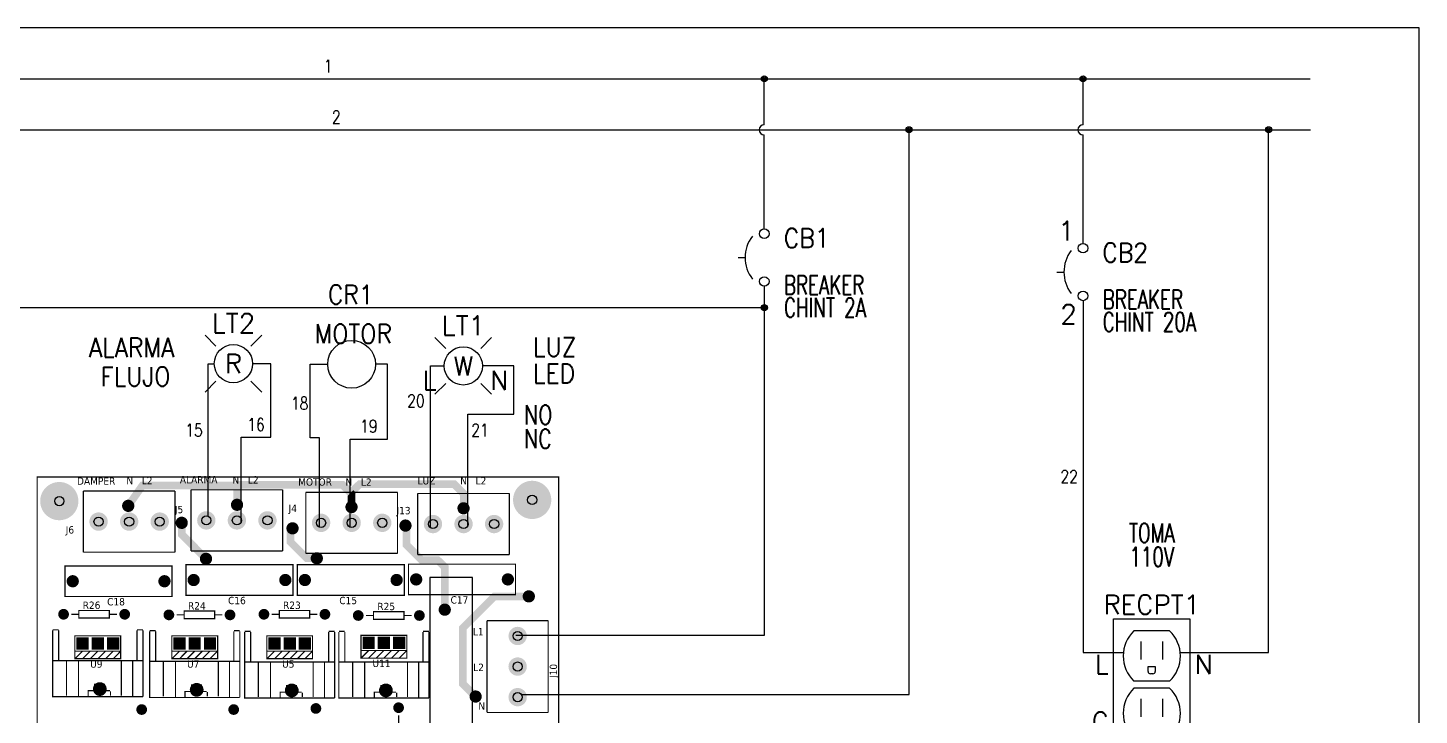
# Model space of a CAD drawing. Header units: millimetres. Extents: x 132.2 to 153, y 110.3 to 126.5.
# Drawn here: x 139.33 to 152.99, y 119.78 to 126.52 of the extents above; entities that cross this region are included whole.
import ezdxf
from ezdxf.enums import TextEntityAlignment as Align

# ---------------------------------------------------------------- set-up
doc = ezdxf.new("R2010")
doc.units = ezdxf.units.MM
doc.linetypes.add('DOT2', pattern=[0.635, 0, -0.635])
doc.linetypes.add('HIDDEN2', pattern=[0.1875, 0.125, -0.0625])
for name, color, linetype in [('12632256', 7, 'Continuous'), ('MISC', 7, 'Continuous'), ('SYMS', 7, 'Continuous'), ('TAGS', 250, 'Continuous'), ('WIRES', 7, 'Continuous')]:
    doc.layers.add(name, color=color, linetype=linetype)
for name, color, linetype, true_color in [('DESC', 7, 'Continuous', 0x000000), ('TERMS', 7, 'Continuous', 0x000000), ('WIRENO', 7, 'Continuous', 0x000000)]:
    doc.layers.add(name, color=color, linetype=linetype, true_color=true_color)
doc.styles.get("Standard").update_dxf_attribs({"font": 'tahoma.ttf'})
doc.styles.add('WD', font='romans.shx')

# ---------------------------------------------------------------- blocks, each defined once
blk = doc.blocks.new('HLT1W')
for p, q in [((-0.1149, 0.1149), (-0.1856, 0.1856)), ((0.1149, 0.1149), (0.1856, 0.1856)), ((-0.1149, -0.1149), (-0.1856, -0.1856)), ((0.1149, -0.1149), (0.1856, -0.1856))]:
    blk.add_line(p, q)
blk.add_circle((0, 0), 0.125)
at = {"style": 'WD', "width": 0.7}
for tag, p in [('INST', (0.0055, 0.5282)), ('LOC', (0.0055, 0.3586))]:
    blk.add_attdef(tag, text='', height=0.125, dxfattribs=at).set_placement(p, align=Align.CENTER)
at = {"style": 'WD'}
blk.add_attdef('TAG1', text='', height=0.125, dxfattribs=at).set_placement((0, 0.2024), align=Align.CENTER)
at = {"linetype": 'Continuous', "style": 'WD', "flags": 9}
blk.add_attdef('ASSYCODE', text='', height=0.01, dxfattribs=at).set_placement((-0.001, 0.0957), align=Align.CENTER)
at = {"style": 'WD', "flags": 9}
blk.add_attdef('FAMILY', text='', height=0.01, dxfattribs=at).set_placement((-0.0053, 0.1606), align=Align.CENTER)
at = {"linetype": 'Continuous', "style": 'WD', "flags": 1}
for tag, p in [('MFG', (0, 0.1208)), ('CAT', (0, 0.1403))]:
    blk.add_attdef(tag, text='', height=0.01, dxfattribs=at).set_placement(p, align=Align.MIDDLE)
at = {"style": 'WD'}
for tag, p, width in [('DESC1', (1.125, 0), 0.9), ('WDTAGALT', (1.125, -0.3125), 0.7)]:
    blk.add_attdef(tag, p, '', height=0.125, dxfattribs=dict(at, width=width))
blk.add_attdef('COLOR', text='', height=0.125, dxfattribs=at).set_placement((0, 0), align=Align.MIDDLE)
at = {"style": 'WD', "flags": 1}
for tag, p in [('X4TERM01', (-0.125, 0)), ('X1TERM02', (0.125, 0))]:
    blk.add_attdef(tag, p, '', height=0.0125, dxfattribs=at)
at = {"linetype": 'Continuous', "style": 'WD', "flags": 8}
blk.add_attdef('TERM01', text='', height=0.125, dxfattribs=at).set_placement((-0.175, -0.0314), align=Align.TOP_RIGHT)
blk.add_attdef('TERM02', text='', height=0.125, dxfattribs=at).set_placement((0.175, -0.0314), align=Align.TOP_LEFT)
at = {"style": 'WD', "width": 0.9}
blk.add_attdef('DESC2', text='', height=0.125, dxfattribs=at).set_placement((1.125, -0.0312), align=Align.TOP_LEFT)
blk = doc.blocks.new('HCN1RDUP')
for p, q in [((-0.25, 0.2188), (0.25, 0.2188)), ((-0.25, -0.6562), (-0.25, 0.2188)), ((0.25, 0.2188), (0.25, -0.6562)), ((0.117, 0.1404), (-0.117, 0.1404)), ((-0.0711, 0.071), (-0.0711, -0.0461)), ((0.0695, 0.071), (0.0695, -0.0461)), ((-0.0242, -0.093), (0.0226, -0.093)), ((-0.0242, -0.1249), (-0.0242, -0.093)), ((0.0076, -0.1399), (-0.0092, -0.1399)), ((0.0226, -0.093), (0.0226, -0.1249)), ((0.117, -0.1872), (-0.117, -0.1872)), ((0.117, -0.2346), (-0.117, -0.2346)), ((-0.0711, -0.304), (-0.0711, -0.4211)), ((0.0695, -0.304), (0.0695, -0.4211)), ((-0.0242, -0.468), (0.0226, -0.468)), ((-0.0242, -0.4999), (-0.0242, -0.468)), ((0.0076, -0.5149), (-0.0092, -0.5149)), ((0.0226, -0.468), (0.0226, -0.4999)), ((0.117, -0.5622), (-0.117, -0.5622)), ((0.25, -0.6562), (-0.25, -0.6562))]:
    blk.add_line(p, q)
for centre, radius, start, end in [((0.039, -0.0234), 0.2262, 133.60282, 226.39718), ((-0.039, -0.0234), 0.2262, 313.60282, 46.39718), ((-0.0092, -0.1249), 0.015, 180, 270), ((0.0076, -0.1249), 0.015, 270, 0), ((0.039, -0.3984), 0.2262, 133.60282, 226.39718), ((-0.039, -0.3984), 0.2262, 313.60282, 46.39718), ((-0.0092, -0.4999), 0.015, 180, 270), ((0.0076, -0.4999), 0.015, 270, 0)]:
    blk.add_arc(centre, radius, start, end)
at = {"style": 'WD'}
for tag, width, p in [('INST', 0.7, (0, 1.0446)), ('LOC', 0.7, (0, 0.875)), ('DESC1', 0.7, (0, 0.7187)), ('DESC2', 0.7, (0, 0.5625)), ('RATING1', 0.9, (0, 0.4062))]:
    blk.add_attdef(tag, text='', height=0.125, dxfattribs=dict(at, width=width)).set_placement(p, align=Align.CENTER)
blk.add_attdef('TAG1', text='', height=0.125, dxfattribs=at).set_placement((0, 0.25), align=Align.CENTER)
for tag, p, height, flags in [('FAMILY', (0.2047, 0.1523), 0.01, 9), ('X4TERM01', (-0.1875, 0), 0.0125, 1), ('X1TERM02', (0.1875, 0), 0.0125, 1), ('X8TERM03', (0.0003, -0.1404), 0.0125, 1), ('X4TERM04', (-0.1875, -0.375), 0.0125, 1), ('X1TERM05', (0.1875, -0.375), 0.0125, 1), ('X8TERM06', (0.0003, -0.5154), 0.0125, 1)]:
    blk.add_attdef(tag, p, '', height=height, dxfattribs=dict(at, flags=flags))
at = {"linetype": 'Continuous', "style": 'WD', "flags": 9}
for tag, p in [('MFG', (0.2278, 0.0887)), ('CAT', (0.2297, 0.1082)), ('ASSYCODE', (0.23, 0.0714))]:
    blk.add_attdef(tag, text='', height=0.01, dxfattribs=at).set_placement(p, align=Align.CENTER)
at = {"linetype": 'Continuous', "style": 'WD', "flags": 8}
for tag, p in [('TERM01', (-0.2812, -0.0158)), ('TERM04', (-0.2812, -0.3907))]:
    blk.add_attdef(tag, text='', height=0.125, dxfattribs=at).set_placement(p, align=Align.TOP_RIGHT)
for tag, p in [('TERM02', (0.2812, -0.0158)), ('TERM05', (0.2812, -0.3907)), ('TERM06', (0.0802, -0.5866))]:
    blk.add_attdef(tag, text='', height=0.125, dxfattribs=at).set_placement(p, align=Align.TOP_LEFT)
blk = doc.blocks.new('VCB1')
at = {"linetype": 'HIDDEN2'}
blk.add_line((-0.1712, 0), (-0.125, 0), dxfattribs=at)
for centre in [(0, 0.1562), (0, -0.1562)]:
    blk.add_circle(centre, 0.0312)
blk.add_arc((0.1094, 0), 0.2344, 143.1301, 216.8699)
at = {"style": 'WD'}
for tag, p, width in [('INST', (0.2188, 0.3883), 0.7), ('LOC', (0.2188, 0.2188), 0.7), ('TAG1', (0.1269, 0.0644), 0.9), ('XREF', (0.1287, -0.09), 0.7), ('DESC1', (0.1287, -0.242), 0.7), ('DESC2', (0.1287, -0.3893), 0.7)]:
    blk.add_attdef(tag, p, '', height=0.125, dxfattribs=dict(at, width=width))
at = {"linetype": 'Continuous', "style": 'WD'}
for tag, height, flags, p in [('TERM01', 0.125, 8, (-0.055, 0.2066)), ('MFG', 0.01, 9, (-0.1421, -0.0881)), ('CAT', 0.01, 9, (-0.1421, -0.0731))]:
    blk.add_attdef(tag, text='', height=height, dxfattribs=dict(at, flags=flags)).set_placement(p, align=Align.RIGHT)
at = {"style": 'WD', "width": 0.7}
blk.add_attdef('RATING1', text='', height=0.125, dxfattribs=at).set_placement((-0.1875, 0.0625), align=Align.RIGHT)
at = {"color": 7, "style": 'WD', "flags": 1}
for tag, p in [('X2TERM01', (0, 0.1875)), ('X8TERM02', (0, -0.1875))]:
    blk.add_attdef(tag, p, '', height=0.0125, dxfattribs=at)
at = {"color": 7, "style": 'WD'}
for tag, p in [('X4LINK', (-0.25, 0)), ('X1LINK', (0, 0))]:
    blk.add_attdef(tag, p, '', height=0.01, dxfattribs=at)
at = {"style": 'WD', "flags": 9}
for tag, p in [('FAMILY', (-0.1421, -0.0365)), ('CONTACT', (-0.1288, -0.1291))]:
    blk.add_attdef(tag, text='', height=0.01, dxfattribs=at).set_placement(p, align=Align.RIGHT)
at = {"linetype": 'Continuous', "style": 'WD', "flags": 9}
blk.add_attdef('ASSYCODE', text='', height=0.01, dxfattribs=at).set_placement((-0.1533, -0.1061), align=Align.CENTER)
at = {"linetype": 'Continuous', "style": 'WD', "flags": 8}
blk.add_attdef('TERM02', text='', height=0.125, dxfattribs=at).set_placement((-0.0407, -0.2134), align=Align.TOP_RIGHT)
blk = doc.blocks.new('HLT1R')
for p, q in [((-0.1149, 0.1149), (-0.1856, 0.1856)), ((0.1149, 0.1149), (0.1856, 0.1856)), ((-0.1149, -0.1149), (-0.1856, -0.1856)), ((0.1149, -0.1149), (0.1856, -0.1856))]:
    blk.add_line(p, q)
blk.add_circle((0, 0), 0.125)
at = {"style": 'WD', "width": 0.7}
for tag, p in [('INST', (0.0055, 0.5282)), ('LOC', (0.0055, 0.3586))]:
    blk.add_attdef(tag, text='', height=0.125, dxfattribs=at).set_placement(p, align=Align.CENTER)
at = {"style": 'WD'}
blk.add_attdef('TAG1', text='', height=0.125, dxfattribs=at).set_placement((0, 0.2024), align=Align.CENTER)
at = {"linetype": 'Continuous', "style": 'WD', "flags": 9}
blk.add_attdef('ASSYCODE', text='', height=0.01, dxfattribs=at).set_placement((-0.0032, 0.0979), align=Align.CENTER)
at = {"style": 'WD', "flags": 9}
blk.add_attdef('FAMILY', text='', height=0.01, dxfattribs=at).set_placement((-0.0053, 0.1606), align=Align.CENTER)
at = {"linetype": 'Continuous', "style": 'WD', "flags": 1}
for tag, p in [('MFG', (0, 0.1208)), ('CAT', (0, 0.1403))]:
    blk.add_attdef(tag, text='', height=0.01, dxfattribs=at).set_placement(p, align=Align.MIDDLE)
at = {"style": 'WD'}
for tag, p, width in [('DESC1', (1.125, 0), 0.9), ('WDTAGALT', (1.125, -0.3125), 0.7)]:
    blk.add_attdef(tag, p, '', height=0.125, dxfattribs=dict(at, width=width))
blk.add_attdef('COLOR', text='', height=0.125, dxfattribs=at).set_placement((0, 0), align=Align.MIDDLE)
at = {"style": 'WD', "flags": 1}
for tag, p in [('X4TERM01', (-0.125, 0)), ('X1TERM02', (0.125, 0))]:
    blk.add_attdef(tag, p, '', height=0.0125, dxfattribs=at)
at = {"linetype": 'Continuous', "style": 'WD', "flags": 8}
blk.add_attdef('TERM01', text='', height=0.125, dxfattribs=at).set_placement((-0.175, -0.0314), align=Align.TOP_RIGHT)
blk.add_attdef('TERM02', text='', height=0.125, dxfattribs=at).set_placement((0.175, -0.0314), align=Align.TOP_LEFT)
at = {"style": 'WD', "width": 0.9}
blk.add_attdef('DESC2', text='', height=0.125, dxfattribs=at).set_placement((1.125, -0.0312), align=Align.TOP_LEFT)
blk = doc.blocks.new('WD_WNH')
at = {"linetype": 'Continuous', "style": 'WD', "width": 0.8}
blk.add_attdef('WIRENO', text='', height=0.125, dxfattribs=at).set_placement((0, 0.062), align=Align.CENTER)
at = {"style": 'WD', "flags": 1}
for tag, p in [('W01USER', (0, 0.078)), ('W02USER', (0, 0.07)), ('W03USER', (0, 0.062)), ('W04USER', (0, 0.055)), ('W05USER', (0, 0.047)), ('W06USER', (0, 0.039)), ('W07USER', (0, 0.031)), ('W08USER', (0, 0.023)), ('W09USER', (0, 0.016)), ('W10USER', (0, 0.008))]:
    blk.add_attdef(tag, text='', height=0.005, dxfattribs=at).set_placement(p, align=Align.CENTER)
blk = doc.blocks.new('EPAD')
at = {"const_width": 0.5}
blk.add_lwpolyline([(-0.25, 0, 1), (0.25, 0, 1)], format="xyb", close=True, dxfattribs=at)
blk = doc.blocks.new('RPAD')
blk.add_trace([(-0.5, -0.5), (-0.5, 0.5), (0.5, -0.5), (0.5, 0.5)])
blk = doc.blocks.new('Tarjeta')
for points, const_width in [([(147.3703, 115.028), (150.7823, 115.028), (150.7823, 119.996), (147.3703, 119.996), (147.3703, 115.028)], 0.008), ([(149.4213, 119.891), (149.3683, 119.944), (148.6893, 119.944), (148.6793, 119.935), (148.6793, 119.929), (148.6683, 119.94), (148.0593, 119.94), (147.9663, 119.807)], 0.05), ([(147.6723, 119.904), (147.6723, 119.504)], 0.008), ([(148.2723, 119.904), (147.6723, 119.904)], 0.008), ([(148.2723, 119.904), (148.2723, 119.504)], 0.008), ([(148.3773, 119.912), (148.3773, 119.512)], 0.008), ([(148.9773, 119.912), (148.3773, 119.912)], 0.008), ([(148.6783, 119.814), (148.6793, 119.929)], 0.05), ([(148.9773, 119.912), (148.9773, 119.512)], 0.008), ([(149.1283, 119.896), (149.1283, 119.496)], 0.008), ([(149.7283, 119.896), (149.1283, 119.896)], 0.008), ([(149.4213, 119.891), (149.4803, 119.949), (150.0983, 119.949), (150.1613, 119.886), (150.1613, 119.805), (150.1603, 119.791)], 0.05), ([(149.4273, 119.799), (149.4273, 119.885), (149.4213, 119.891)], 0.05), ([(149.7283, 119.896), (149.7283, 119.496)], 0.008), ([(149.8603, 119.888), (149.8603, 119.488)], 0.008), ([(150.4603, 119.888), (149.8603, 119.888)], 0.008), ([(150.4603, 119.888), (150.4603, 119.488)], 0.008), ([(148.4753, 119.461), (148.3163, 119.62), (148.3163, 119.696)], 0.05), ([(149.2003, 119.464), (149.1343, 119.464), (149.0283, 119.571), (149.0283, 119.648), (149.0413, 119.66)], 0.05), ([(150.0373, 119.128), (150.0373, 119.407), (149.9913, 119.452), (149.8863, 119.452), (149.7863, 119.553), (149.7863, 119.672), (149.7803, 119.678)], 0.05), ([(147.6723, 119.504), (148.2723, 119.504)], 0.008), ([(148.3773, 119.512), (148.9773, 119.512)], 0.008), ([(149.1283, 119.496), (149.7283, 119.496)], 0.008), ([(149.8603, 119.488), (150.4603, 119.488)], 0.008), ([(147.5533, 119.214), (148.2533, 119.214), (148.2533, 119.414), (147.5533, 119.414), (147.5533, 119.214)], 0.008), ([(148.3443, 119.222), (149.0443, 119.222), (149.0443, 119.422), (148.3443, 119.422), (148.3443, 119.222)], 0.008), ([(149.0733, 119.222), (149.7723, 119.222), (149.7723, 119.422), (149.0733, 119.422), (149.0733, 119.222)], 0.008), ([(149.8003, 119.226), (150.5003, 119.226), (150.5003, 119.426), (149.8003, 119.426), (149.8003, 119.226)], 0.008), ([(150.5873, 119.215), (150.3623, 119.215), (150.1563, 119.009), (150.1563, 118.642), (150.2393, 118.56)], 0.05), ([(147.5933, 119.098), (147.6433, 119.098)], 0.008), ([(147.6433, 119.073), (147.8433, 119.073), (147.8433, 119.123), (147.6433, 119.123), (147.6433, 119.073)], 0.008), ([(147.8433, 119.098), (147.8933, 119.098)], 0.008), ([(148.2823, 119.094), (148.3323, 119.094)], 0.008), ([(148.3323, 119.069), (148.5323, 119.069), (148.5323, 119.119), (148.3323, 119.119), (148.3323, 119.069)], 0.008), ([(148.5323, 119.094), (148.5823, 119.094)], 0.008), ([(148.9043, 119.098), (148.9543, 119.098)], 0.008), ([(148.9543, 119.073), (149.1533, 119.073), (149.1533, 119.123), (148.9543, 119.123), (148.9543, 119.073)], 0.008), ([(149.1533, 119.098), (149.2033, 119.098)], 0.008), ([(149.5213, 119.09), (149.5713, 119.09)], 0.008), ([(149.5713, 119.065), (149.7713, 119.065), (149.7713, 119.115), (149.5713, 119.115), (149.5713, 119.065)], 0.008), ([(149.7713, 119.09), (149.8213, 119.09)], 0.008), ([(147.5113, 118.996), (147.4723, 118.996)], 0.008), ([(148.0623, 118.559), (147.4723, 118.559), (147.4723, 118.992)], 0.008), ([(147.5113, 118.992), (147.5113, 118.795)], 0.008), ([(148.0623, 118.996), (148.0233, 118.996)], 0.008), ([(148.0233, 118.992), (148.0233, 118.795)], 0.008), ([(148.0623, 118.559), (148.0623, 118.992)], 0.008), ([(148.1453, 118.991), (148.1063, 118.991)], 0.008), ([(148.6963, 118.554), (148.1063, 118.554), (148.1063, 118.987)], 0.008), ([(148.1453, 118.987), (148.1453, 118.79)], 0.008), ([(148.6963, 118.991), (148.6573, 118.991)], 0.008), ([(148.6573, 118.987), (148.6573, 118.79)], 0.008), ([(148.6963, 118.554), (148.6963, 118.987)], 0.008), ([(148.7673, 118.987), (148.7283, 118.987)], 0.008), ([(149.3173, 118.55), (148.7283, 118.55), (148.7283, 118.983)], 0.008), ([(148.7673, 118.983), (148.7673, 118.786)], 0.008), ([(149.3173, 118.987), (149.2783, 118.987)], 0.008), ([(149.2783, 118.983), (149.2783, 118.786)], 0.008), ([(149.3173, 118.55), (149.3173, 118.983)], 0.008), ([(149.3833, 118.987), (149.3443, 118.987)], 0.008), ([(149.9343, 118.55), (149.3443, 118.55), (149.3443, 118.983)], 0.008), ([(149.3833, 118.983), (149.3833, 118.786)], 0.008), ([(149.9343, 118.987), (149.8953, 118.987)], 0.008), ([(149.8953, 118.983), (149.8953, 118.786)], 0.008), ([(149.9343, 118.55), (149.9343, 118.983)], 0.008), ([(150.7143, 119.056), (150.3143, 119.056)], 0.008), ([(150.3143, 119.056), (150.3143, 118.456)], 0.008), ([(150.7143, 118.456), (150.7143, 119.056)], 0.008), ([(147.6173, 118.857), (147.9173, 118.857), (147.9173, 118.957), (147.6173, 118.957), (147.6173, 118.857)], 0.008), ([(148.2513, 118.857), (148.5513, 118.857), (148.5513, 118.957), (148.2513, 118.957), (148.2513, 118.857)], 0.008), ([(148.8733, 118.857), (149.1723, 118.857), (149.1723, 118.957), (148.8733, 118.957), (148.8733, 118.857)], 0.008), ([(149.4893, 118.861), (149.7893, 118.861), (149.7893, 118.961), (149.4893, 118.961), (149.4893, 118.861)], 0.008), ([(147.9173, 118.857), (147.9173, 118.807), (147.6173, 118.807), (147.6173, 118.857)], 0.008), ([(147.6673, 118.857), (147.6173, 118.807)], 0.008), ([(147.7173, 118.857), (147.6673, 118.807)], 0.008), ([(147.7673, 118.857), (147.7173, 118.807)], 0.008), ([(147.8173, 118.857), (147.7673, 118.807)], 0.008), ([(147.8673, 118.857), (147.8173, 118.807)], 0.008), ([(147.9173, 118.857), (147.8673, 118.807)], 0.008), ([(148.5513, 118.857), (148.5513, 118.807), (148.2513, 118.807), (148.2513, 118.857)], 0.008), ([(148.3013, 118.857), (148.2513, 118.807)], 0.008), ([(148.3513, 118.857), (148.3013, 118.807)], 0.008), ([(148.4013, 118.857), (148.3513, 118.807)], 0.008), ([(148.4513, 118.857), (148.4013, 118.807)], 0.008), ([(148.5013, 118.857), (148.4513, 118.807)], 0.008), ([(148.5513, 118.857), (148.5013, 118.807)], 0.008), ([(149.1723, 118.857), (149.1723, 118.807), (148.8733, 118.807), (148.8733, 118.857)], 0.008), ([(148.9233, 118.857), (148.8733, 118.807)], 0.008), ([(148.9733, 118.857), (148.9233, 118.807)], 0.008), ([(149.0233, 118.857), (148.9733, 118.807)], 0.008), ([(149.0733, 118.857), (149.0233, 118.807)], 0.008), ([(149.1223, 118.857), (149.0733, 118.807)], 0.008), ([(149.1723, 118.857), (149.1223, 118.807)], 0.008), ([(149.7893, 118.861), (149.7893, 118.811), (149.4893, 118.811), (149.4893, 118.861)], 0.008), ([(149.5393, 118.861), (149.4893, 118.811)], 0.008), ([(149.5893, 118.861), (149.5393, 118.811)], 0.008), ([(149.6393, 118.861), (149.5893, 118.811)], 0.008), ([(149.6893, 118.861), (149.6393, 118.811)], 0.008), ([(149.7393, 118.861), (149.6893, 118.811)], 0.008), ([(149.7893, 118.861), (149.7393, 118.811)], 0.008), ([(148.0623, 118.795), (147.4763, 118.795)], 0.008), ([(147.5623, 118.566), (147.5623, 118.795)], 0.008), ([(147.6413, 118.563), (147.6413, 118.795)], 0.008), ([(147.9213, 118.566), (147.9213, 118.795)], 0.008), ([(147.9953, 118.563), (147.9953, 118.791)], 0.008), ([(148.6963, 118.79), (148.1103, 118.79)], 0.008), ([(148.1963, 118.561), (148.1963, 118.79)], 0.008), ([(148.2753, 118.558), (148.2753, 118.79)], 0.008), ([(148.5553, 118.561), (148.5553, 118.79)], 0.008), ([(148.6293, 118.558), (148.6293, 118.786)], 0.008), ([(149.3173, 118.786), (148.7323, 118.786)], 0.008), ([(148.8183, 118.557), (148.8183, 118.786)], 0.008), ([(148.8973, 118.554), (148.8973, 118.786)], 0.008), ([(149.1763, 118.557), (149.1763, 118.786)], 0.008), ([(149.2503, 118.554), (149.2503, 118.782)], 0.008), ([(149.9343, 118.786), (149.3483, 118.786)], 0.008), ([(149.4343, 118.557), (149.4343, 118.786)], 0.008), ([(149.5133, 118.554), (149.5133, 118.786)], 0.008), ([(149.7933, 118.557), (149.7933, 118.786)], 0.008), ([(149.8673, 118.554), (149.8673, 118.782)], 0.008), ([(147.8463, 118.598), (147.8103, 118.598), (147.8103, 118.641), (147.7473, 118.641), (147.7473, 118.602), (147.7473, 118.598), (147.7043, 118.598)], 0.008), ([(148.4803, 118.593), (148.4443, 118.593), (148.4443, 118.636), (148.3813, 118.636), (148.3813, 118.597), (148.3813, 118.593), (148.3383, 118.593)], 0.008), ([(149.1013, 118.589), (149.0663, 118.589), (149.0663, 118.632), (149.0033, 118.632), (149.0033, 118.593), (149.0033, 118.589), (148.9603, 118.589)], 0.008), ([(149.7183, 118.589), (149.6823, 118.589), (149.6823, 118.632), (149.6193, 118.632), (149.6193, 118.593), (149.6193, 118.589), (149.5763, 118.589)], 0.008), ([(147.7043, 118.602), (147.7043, 118.563)], 0.008), ([(147.8503, 118.566), (147.8503, 118.594)], 0.008), ([(148.3383, 118.597), (148.3383, 118.558)], 0.008), ([(148.4843, 118.561), (148.4843, 118.589)], 0.008), ([(148.9603, 118.593), (148.9603, 118.554)], 0.008), ([(149.1053, 118.557), (149.1053, 118.585)], 0.008), ([(149.5763, 118.593), (149.5763, 118.554)], 0.008), ([(149.7223, 118.557), (149.7223, 118.585)], 0.008), ([(149.7353, 118.437), (149.7353, 118.387)], 0.008), ([(150.7143, 118.456), (150.3143, 118.456)], 0.008)]:
    blk.add_lwpolyline(points, dxfattribs=dict(const_width=const_width))
blk.add_lwpolyline([(150.2183, 117.798), (150.2183, 119.339), (149.9393, 119.339), (149.9393, 117.798), (150.2183, 117.798)])
for centre, radius in [((147.5153, 119.838), 0.03), ((147.9663, 119.807), 0.025), ((148.6783, 119.814), 0.025), ((149.4273, 119.799), 0.025), ((150.1603, 119.791), 0.025), ((150.6093, 119.846), 0.03), ((147.7723, 119.704), 0.03), ((147.9723, 119.704), 0.03), ((148.1723, 119.704), 0.03), ((148.3163, 119.696), 0.025), ((148.4773, 119.712), 0.03), ((148.6773, 119.712), 0.03), ((148.8773, 119.712), 0.03), ((149.2283, 119.696), 0.03), ((149.4283, 119.696), 0.03), ((149.6283, 119.696), 0.03), ((149.9603, 119.688), 0.03), ((150.1603, 119.688), 0.03), ((150.3603, 119.688), 0.03), ((149.0413, 119.66), 0.025), ((149.7803, 119.678), 0.025), ((148.4753, 119.461), 0.025), ((149.2003, 119.464), 0.025), ((148.3943, 119.322), 0.025), ((148.9943, 119.322), 0.025), ((149.1223, 119.322), 0.025), ((149.7223, 119.322), 0.025), ((149.8503, 119.326), 0.025), ((150.4503, 119.326), 0.025), ((147.6033, 119.314), 0.025), ((148.2033, 119.314), 0.025), ((150.5873, 119.215), 0.025), ((147.5433, 119.098), 0.025), ((147.9433, 119.098), 0.025), ((148.2323, 119.094), 0.025), ((148.6323, 119.094), 0.025), ((148.8543, 119.098), 0.025), ((149.2533, 119.098), 0.025), ((149.4713, 119.09), 0.025), ((149.8713, 119.09), 0.025), ((150.0373, 119.128), 0.025), ((150.5143, 118.956), 0.03), ((147.6673, 118.907), 0.025), ((147.7673, 118.907), 0.025), ((147.8673, 118.907), 0.025), ((148.3013, 118.907), 0.025), ((148.4013, 118.907), 0.025), ((148.5013, 118.907), 0.025), ((148.9233, 118.907), 0.025), ((149.0233, 118.907), 0.025), ((149.1223, 118.907), 0.025), ((149.5393, 118.911), 0.025), ((149.6393, 118.911), 0.025), ((149.7393, 118.911), 0.025), ((150.5143, 118.756), 0.03), ((147.7803, 118.609), 0.025), ((148.4143, 118.604), 0.025), ((149.0363, 118.6), 0.025), ((149.6523, 118.6), 0.025), ((150.2393, 118.56), 0.025), ((150.5143, 118.556), 0.03), ((148.0543, 118.475), 0.025), ((148.6563, 118.475), 0.025), ((149.1943, 118.482), 0.025), ((149.7353, 118.487), 0.025)]:
    blk.add_circle(centre, radius)
for p, xscale, yscale in [((147.5153, 119.838), 0.25, 0.25), ((150.6093, 119.846), 0.25, 0.25), ((147.9663, 119.807), 0.08, 0.08), ((148.6783, 119.814), 0.08, 0.08), ((149.4273, 119.799), 0.08, 0.08), ((150.1603, 119.791), 0.08, 0.08), ((147.7723, 119.704), 0.12, 0.12), ((147.9723, 119.704), 0.12, 0.12), ((148.1723, 119.704), 0.12, 0.12), ((148.3163, 119.696), 0.08, 0.08), ((148.4773, 119.712), 0.12, 0.12), ((148.6773, 119.712), 0.12, 0.12), ((148.8773, 119.712), 0.12, 0.12), ((149.2283, 119.696), 0.12, 0.12), ((149.4283, 119.696), 0.12, 0.12), ((149.6283, 119.696), 0.12, 0.12), ((149.7803, 119.678), 0.08, 0.08), ((149.9603, 119.688), 0.12, 0.12), ((150.1603, 119.688), 0.12, 0.12), ((150.3603, 119.688), 0.12, 0.12), ((149.0413, 119.66), 0.08, 0.08), ((148.4753, 119.461), 0.08, 0.08), ((149.2003, 119.464), 0.08, 0.08), ((147.6033, 119.314), 0.08, 0.08), ((148.2033, 119.314), 0.08, 0.08), ((148.3943, 119.322), 0.08, 0.08), ((148.9943, 119.322), 0.08, 0.08), ((149.1223, 119.322), 0.08, 0.08), ((149.7223, 119.322), 0.08, 0.08), ((149.8503, 119.326), 0.08, 0.08), ((150.4503, 119.326), 0.08, 0.08), ((150.5873, 119.215), 0.08, 0.08), ((150.0373, 119.128), 0.08, 0.08), ((147.5433, 119.098), 0.07, 0.07), ((147.9433, 119.098), 0.07, 0.07), ((148.2323, 119.094), 0.07, 0.07), ((148.6323, 119.094), 0.07, 0.07), ((148.8543, 119.098), 0.07, 0.07), ((149.2533, 119.098), 0.07, 0.07), ((149.4713, 119.09), 0.07, 0.07), ((149.8713, 119.09), 0.07, 0.07), ((150.5143, 118.956), 0.12, 0.12), ((150.5143, 118.756), 0.12, 0.12), ((147.7803, 118.609), 0.09, 0.09), ((148.4143, 118.604), 0.09, 0.09), ((149.0363, 118.6), 0.09, 0.09), ((149.6523, 118.6), 0.09, 0.09), ((150.2393, 118.56), 0.08, 0.08), ((150.5143, 118.556), 0.12, 0.12), ((148.0543, 118.475), 0.07, 0.07), ((148.6563, 118.475), 0.07, 0.07), ((149.1943, 118.482), 0.07, 0.07), ((149.7353, 118.487), 0.07, 0.07)]:
    blk.add_blockref('EPAD', p, dxfattribs=dict(xscale=xscale, yscale=yscale))
at = {"xscale": 0.08, "yscale": 0.08, "rotation": 180}
for p in [(147.6673, 118.907), (147.7673, 118.907), (147.8673, 118.907), (148.3013, 118.907), (148.4013, 118.907), (148.5013, 118.907), (148.9233, 118.907), (149.0233, 118.907), (149.1223, 118.907), (149.5393, 118.911), (149.6393, 118.911), (149.7393, 118.911)]:
    blk.add_blockref('RPAD', p, dxfattribs=at)
at = {"layer": '12632256', "width": 1.041667}
for s, p in [('DAMPER', (147.6313, 119.945)), ('N   L2', (147.9543, 119.948)), ('ALARMA', (148.3043, 119.954)), ('N   L2', (148.6483, 119.953)), ('MOTOR', (149.0783, 119.939)), ('N   L2', (149.3883, 119.938)), ('LUZ', (149.8593, 119.947)), ('N   L2', (150.1383, 119.947)), ('J5', (148.2713, 119.759)), ('J4', (149.0153, 119.766)), ('J13', (149.7213, 119.752)), ('J6', (147.5573, 119.626)), ('R26', (147.6683, 119.133)), ('C18', (147.8283, 119.156)), ('R24', (148.3573, 119.129)), ('C16', (148.6193, 119.164)), ('R23', (148.9793, 119.133)), ('C15', (149.3473, 119.164)), ('R25', (149.5963, 119.125)), ('C17', (150.0753, 119.168)), ('L1', (150.2213, 118.96)), ('U11', (149.5643, 118.753)), ('U9', (147.7173, 118.749)), ('U7', (148.3513, 118.749)), ('U5', (148.9733, 118.749)), ('L2', (150.2233, 118.727)), ('N', (150.2573, 118.474))]:
    blk.add_text(s, height=0.048, dxfattribs=at).set_placement(p)
blk.add_text('J10', height=0.048, rotation=90, dxfattribs=at).set_placement((150.7723, 118.681))
blk = doc.blocks.new('WDDOT')
for radius in [0.03, 0.0187, 0.00929]:
    blk.add_circle((0, 0), radius)
blk = doc.blocks.new('WD_WNV')
at = {"linetype": 'Continuous', "style": 'WD', "width": 0.8}
blk.add_attdef('WIRENO', text='', height=0.125, dxfattribs=at).set_placement((-0.05, 0), align=Align.MIDDLE_RIGHT)
at = {"style": 'WD', "flags": 1}
for tag, p in [('W01USER', (-0.062, 0.094)), ('W02USER', (-0.062, 0.086)), ('W03USER', (-0.062, 0.078)), ('W04USER', (-0.062, 0.07)), ('W05USER', (-0.062, 0.062)), ('W06USER', (-0.062, 0.055)), ('W07USER', (-0.062, 0.047)), ('W08USER', (-0.062, 0.039)), ('W09USER', (-0.062, 0.031)), ('W10USER', (-0.062, 0.023))]:
    blk.add_attdef(tag, text='', height=0.005, dxfattribs=at).set_placement(p, align=Align.CENTER)
blk = doc.blocks.new('HCR1')
blk.add_circle((0, 0), 0.1562)
at = {"style": 'WD'}
for tag, width, p in [('INST', 0.7, (0.0055, 0.5282)), ('LOC', 0.7, (0.0055, 0.3586)), ('TAG1', 0.9, (0, 0.2024))]:
    blk.add_attdef(tag, text='', height=0.125, dxfattribs=dict(at, width=width)).set_placement(p, align=Align.CENTER)
for tag, p, width in [('DESC1', (1.126, 0.0757), 0.9), ('DESC2', (1.126, -0.0806), 0.9), ('DESC3', (1.126, -0.2368), 0.9), ('XREFNO', (1.3591, -0.3931), 0.8), ('XREFNC', (1.3591, -0.5493), 0.8)]:
    blk.add_attdef(tag, p, '', height=0.125, dxfattribs=dict(at, width=width))
at = {"linetype": 'Continuous', "style": 'WD', "flags": 9}
blk.add_attdef('ASSYCODE', text='', height=0.01, dxfattribs=at).set_placement((0, 0.125), align=Align.CENTER)
at = {"style": 'WD', "flags": 9}
blk.add_attdef('FAMILY', text='', height=0.01, dxfattribs=at).set_placement((-0.0053, 0.1698), align=Align.CENTER)
at = {"linetype": 'Continuous', "style": 'WD', "flags": 1}
for tag, p in [('MFG', (0, 0.1404)), ('CAT', (0, 0.1593))]:
    blk.add_attdef(tag, text='', height=0.01, dxfattribs=at).set_placement(p, align=Align.MIDDLE)
at = {"style": 'WD', "flags": 1}
for tag, p in [('X4TERM01', (-0.1562, 0)), ('X1TERM02', (0.1562, 0))]:
    blk.add_attdef(tag, p, '', height=0.0125, dxfattribs=at)
at = {"linetype": 'Continuous', "style": 'WD'}
blk.add_attdef('TERM01', text='', height=0.125, dxfattribs=at).set_placement((-0.2, -0.0662), align=Align.TOP_RIGHT)
blk.add_attdef('TERM02', text='', height=0.125, dxfattribs=at).set_placement((0.2, -0.0662), align=Align.TOP_LEFT)
at = {"style": 'WD', "width": 0.8, "flags": 8}
for tag, p in [('NO', (1.126, -0.3931)), ('NC', (1.126, -0.5493))]:
    blk.add_attdef(tag, p, '', height=0.125, dxfattribs=at)

msp = doc.modelspace()

# ---------------------------------------------------------------- linework, layer by layer
at = {"color": 7, "linetype": 'Continuous'}
for p, q in [((152.987, 126.521), (132.237, 126.521)), ((152.987, 110.336), (152.987, 126.521))]:
    msp.add_line(p, q, dxfattribs=at)
at = {"layer": 'WIRES'}
for p, q in [((132.64, 126.021), (151.919, 126.021)), ((132.797, 125.521), (151.922, 125.521))]:
    msp.add_line(p, q, dxfattribs=at)
at = {"layer": 'WIRES', "linetype": 'ByBlock', "lineweight": 25}
for p, q in [((146.56, 125.571), (146.56, 126.021)), ((149.688, 125.571), (149.688, 126.021)), ((147.981, 119.983), (147.981, 125.521)), ((151.509, 120.395), (151.509, 125.521)), ((146.56, 124.549), (146.56, 125.471)), ((149.688, 124.408), (149.688, 125.471)), ((146.56, 123.987), (146.56, 120.561)), ((146.56, 123.775), (135.742, 123.775)), ((149.688, 123.845), (149.688, 120.395)), ((141.102, 121.731), (141.102, 123.227)), ((141.102, 123.227), (141.163, 123.227)), ((141.717, 123.227), (141.538, 123.227)), ((141.717, 122.505), (141.717, 123.227)), ((142.103, 122.501), (142.103, 123.221)), ((142.103, 123.221), (142.275, 123.221)), ((142.861, 123.221), (142.744, 123.221)), ((142.861, 122.488), (142.861, 123.221)), ((143.285, 121.616), (143.285, 123.205)), ((143.285, 123.205), (143.419, 123.205)), ((144.101, 123.205), (143.794, 123.205)), ((144.101, 122.732), (144.101, 123.205)), ((143.651, 121.64), (143.651, 122.732)), ((143.651, 122.732), (144.101, 122.732)), ((141.426, 121.674), (141.426, 122.505)), ((141.426, 122.505), (141.717, 122.505)), ((142.195, 122.501), (142.103, 122.501)), ((142.195, 121.624), (142.195, 122.501)), ((142.496, 121.624), (142.496, 122.488)), ((142.496, 122.488), (142.861, 122.488)), ((146.56, 120.561), (144.122, 120.561)), ((149.688, 120.395), (150.081, 120.395)), ((150.644, 120.395), (151.509, 120.395)), ((144.175, 119.983), (147.981, 119.983))]:
    msp.add_line(p, q, dxfattribs=at)
for centre in [(146.56, 125.521), (149.688, 125.521)]:
    msp.add_arc(centre, 0.05, 90, 270, dxfattribs=at)

# ---------------------------------------------------------------- block references
at = {"layer": 'SYMS', "linetype": 'ByBlock', "lineweight": 25}
for p in [(146.56, 126.021), (149.688, 126.021), (147.981, 125.521), (151.509, 125.521), (146.56, 123.775)]:
    msp.add_blockref('WDDOT', p, dxfattribs=at)
at = {"layer": 'SYMS', "linetype": 'DOT2', "lineweight": 50}
ref = msp.add_blockref('VCB1', (146.56, 124.268), dxfattribs=dict(at, xscale=1.5, yscale=1.5, zscale=1.5))
ref.add_attrib('DESC2', 'CHINT 2A', (146.753, 123.684), dxfattribs={"layer": 'DESC', "height": 0.1875, "style": 'WD', "width": 0.7})
ref.add_attrib('DESC1', 'BREAKER', (146.753, 123.905), dxfattribs={"layer": 'DESC', "height": 0.1875, "style": 'WD', "width": 0.7})
ref.add_attrib('TAG1', 'CB1', (146.751, 124.365), dxfattribs={"layer": 'TAGS', "height": 0.1875, "style": 'WD', "width": 0.9})
at = {"layer": 'SYMS'}
ref = msp.add_blockref('VCB1', (149.688, 124.126), dxfattribs=dict(at, xscale=1.5, yscale=1.5, zscale=1.5))
ref.add_attrib('DESC2', 'CHINT 20A', (149.881, 123.543), dxfattribs={"layer": 'DESC', "height": 0.1875, "style": 'WD', "width": 0.7})
ref.add_attrib('DESC1', 'BREAKER', (149.881, 123.764), dxfattribs={"layer": 'DESC', "height": 0.1875, "style": 'WD', "width": 0.7})
ref.add_attrib('TAG1', 'CB2', (149.878, 124.223), dxfattribs={"layer": 'TAGS', "height": 0.1875, "style": 'WD', "width": 0.9})
ref.add_attrib('TERM02', '2', dxfattribs={"layer": 'TERMS', "linetype": 'Continuous', "height": 0.188, "style": 'WD', "flags": 8}).set_placement((149.627, 123.806), align=Align.TOP_RIGHT)
ref.add_attrib('TERM01', '1', dxfattribs={"layer": 'TERMS', "linetype": 'Continuous', "height": 0.188, "style": 'WD', "flags": 8}).set_placement((149.605, 124.436), align=Align.RIGHT)
at = {"layer": 'SYMS', "linetype": 'ByBlock', "lineweight": 25}
ref = msp.add_blockref('HCR1', (142.51, 123.221), dxfattribs=dict(at, xscale=1.5, yscale=1.5, zscale=1.5))
ref.add_attrib('NC', 'NC', (144.199, 122.397), dxfattribs={"layer": 'MISC', "height": 0.1875, "style": 'WD', "width": 0.8, "flags": 8})
ref.add_attrib('NO', 'NO', (144.199, 122.632), dxfattribs={"layer": 'MISC', "height": 0.1875, "style": 'WD', "width": 0.8, "flags": 8})
ref.add_attrib('DESC1', 'MOTOR', (142.146, 123.427), dxfattribs={"layer": 'DESC', "height": 0.1875, "style": 'WD', "width": 0.9})
ref.add_attrib('TAG1', 'CR1', dxfattribs={"layer": 'TAGS', "height": 0.1875, "style": 'WD', "width": 0.9}).set_placement((142.501, 123.811), align=Align.CENTER)
at = {"layer": 'SYMS'}
ref = msp.add_blockref('HLT1R', (141.35, 123.227), dxfattribs=dict(at, xscale=1.5, yscale=1.5, zscale=1.5))
ref.add_attrib('DESC2', 'FLUJO', dxfattribs={"layer": 'DESC', "height": 0.1875, "style": 'WD', "width": 0.9}).set_placement((140.045, 123.194), align=Align.TOP_LEFT)
ref.add_attrib('DESC1', 'ALARMA', (139.931, 123.292), dxfattribs={"layer": 'DESC', "height": 0.1875, "style": 'WD', "width": 0.9})
ref.add_attrib('TAG1', 'LT2', dxfattribs={"layer": 'TAGS', "height": 0.1875, "style": 'WD'}).set_placement((141.35, 123.531), align=Align.CENTER)
ref.add_attrib('COLOR', 'R', dxfattribs={"layer": 'MISC', "height": 0.188, "style": 'WD'}).set_placement((141.35, 123.227), align=Align.MIDDLE)
ref = msp.add_blockref('HLT1W', (143.606, 123.205), dxfattribs=dict(at, xscale=1.5, yscale=1.5, zscale=1.5))
ref.add_attrib('DESC2', 'LED', dxfattribs={"layer": 'DESC', "height": 0.1875, "style": 'WD', "width": 0.9}).set_placement((144.29, 123.225), align=Align.TOP_LEFT)
ref.add_attrib('DESC1', 'LUZ ', (144.29, 123.297), dxfattribs={"layer": 'DESC', "height": 0.1875, "style": 'WD', "width": 0.9})
ref.add_attrib('TERM02', 'N', dxfattribs={"layer": 'TERMS', "linetype": 'Continuous', "height": 0.188, "style": 'WD', "flags": 8}).set_placement((143.869, 123.158), align=Align.TOP_LEFT)
ref.add_attrib('TERM01', 'L', dxfattribs={"layer": 'TERMS', "linetype": 'Continuous', "height": 0.188, "style": 'WD', "flags": 8}).set_placement((143.344, 123.158), align=Align.TOP_RIGHT)
ref.add_attrib('TAG1', 'LT1', dxfattribs={"layer": 'TAGS', "height": 0.1875, "style": 'WD'}).set_placement((143.606, 123.508), align=Align.CENTER)
ref.add_attrib('COLOR', 'W', dxfattribs={"layer": 'MISC', "height": 0.188, "style": 'WD'}).set_placement((143.606, 123.205), align=Align.MIDDLE)
ref = msp.add_blockref('HCN1RDUP', (150.363, 120.395), dxfattribs=dict(at, xscale=1.5, yscale=1.5, zscale=1.5))
ref.add_attrib('TERM04', 'G', dxfattribs={"layer": 'TERMS', "linetype": 'Continuous', "height": 0.188, "style": 'WD', "flags": 8}).set_placement((149.941, 119.809), align=Align.TOP_RIGHT)
ref.add_attrib('TERM01', 'L', dxfattribs={"layer": 'TERMS', "linetype": 'Continuous', "height": 0.188, "style": 'WD', "flags": 8}).set_placement((149.941, 120.372), align=Align.TOP_RIGHT)
ref.add_attrib('TERM02', 'N', dxfattribs={"layer": 'TERMS', "linetype": 'Continuous', "height": 0.188, "style": 'WD', "flags": 8}).set_placement((150.784, 120.372), align=Align.TOP_LEFT)
ref.add_attrib('DESC2', '110V', dxfattribs={"layer": 'DESC', "height": 0.1875, "style": 'WD', "width": 0.7}).set_placement((150.363, 121.239), align=Align.CENTER)
ref.add_attrib('DESC1', 'TOMA', dxfattribs={"layer": 'DESC', "height": 0.1875, "style": 'WD', "width": 0.7}).set_placement((150.363, 121.473), align=Align.CENTER)
ref.add_attrib('TAG1', 'RECPT1', dxfattribs={"layer": 'TAGS', "height": 0.1875, "style": 'WD'}).set_placement((150.363, 120.77), align=Align.CENTER)
at = {"layer": 'TERMS', "linetype": 'DOT2', "lineweight": 50, "xscale": 1.5, "yscale": 1.5, "zscale": 1.5}
msp.add_blockref('Tarjeta', (-81.632, -57.878), dxfattribs=at)
at = {"layer": 'WIRENO'}
ref = msp.add_blockref('WD_WNH', (142.28, 126.021), dxfattribs=at)
ref.add_attrib('WIRENO', '1', dxfattribs={"linetype": 'Continuous', "height": 0.125, "style": 'WD', "width": 0.8}).set_placement((142.28, 126.083), align=Align.CENTER)
ref = msp.add_blockref('WD_WNH', (142.36, 125.521), dxfattribs=at)
ref.add_attrib('WIRENO', '2', dxfattribs={"linetype": 'Continuous', "height": 0.125, "style": 'WD', "width": 0.8}).set_placement((142.36, 125.584), align=Align.CENTER)
at = {"layer": 'WIRENO', "linetype": 'ByBlock', "lineweight": 25}
ref = msp.add_blockref('WD_WNH', (142.189, 123.221), dxfattribs=at)
ref.add_attrib('WIRENO', '18', dxfattribs={"linetype": 'Continuous', "height": 0.125, "style": 'WD', "width": 0.8}).set_placement((142, 122.776), align=Align.CENTER)
ref = msp.add_blockref('WD_WNH', (143.352, 123.205), dxfattribs=at)
ref.add_attrib('WIRENO', '20', dxfattribs={"linetype": 'Continuous', "height": 0.125, "style": 'WD', "width": 0.8}).set_placement((143.141, 122.8), align=Align.CENTER)
ref = msp.add_blockref('WD_WNH', (141.133, 123.227), dxfattribs=at)
ref.add_attrib('WIRENO', '15', dxfattribs={"linetype": 'Continuous', "height": 0.125, "style": 'WD', "width": 0.8}).set_placement((140.963, 122.513), align=Align.CENTER)
ref = msp.add_blockref('WD_WNH', (141.571, 122.505), dxfattribs=at)
ref.add_attrib('WIRENO', '16', dxfattribs={"linetype": 'Continuous', "height": 0.125, "style": 'WD', "width": 0.8}).set_placement((141.571, 122.567), align=Align.CENTER)
ref = msp.add_blockref('WD_WNH', (142.679, 122.488), dxfattribs=at)
ref.add_attrib('WIRENO', '19', dxfattribs={"linetype": 'Continuous', "height": 0.125, "style": 'WD', "width": 0.8}).set_placement((142.679, 122.551), align=Align.CENTER)
ref = msp.add_blockref('WD_WNH', (143.876, 122.732), dxfattribs=at)
ref.add_attrib('WIRENO', '21', dxfattribs={"linetype": 'Continuous', "height": 0.125, "style": 'WD', "width": 0.8}).set_placement((143.77, 122.513), align=Align.CENTER)
ref = msp.add_blockref('WD_WNV', (149.688, 122.12), dxfattribs=at)
ref.add_attrib('WIRENO', '22', dxfattribs={"linetype": 'Continuous', "height": 0.125, "style": 'WD', "width": 0.8}).set_placement((149.638, 122.12), align=Align.MIDDLE_RIGHT)

doc.saveas('drawing.dxf')
